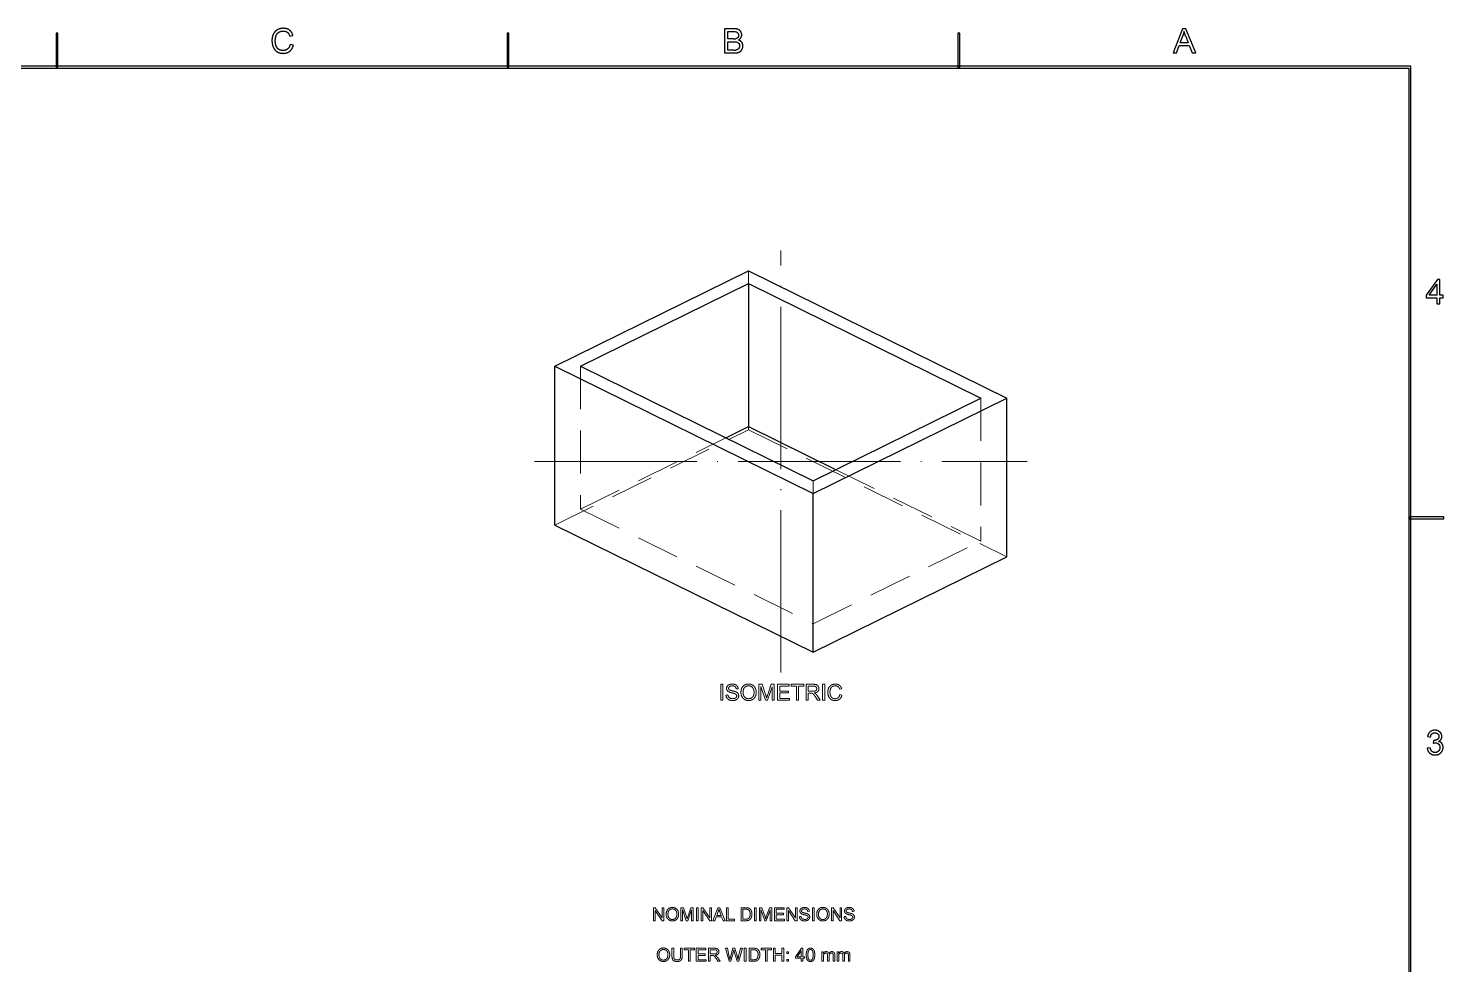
# Model space of a CAD drawing. Header units: millimetres. Extents: x -205 to 205, y -139 to 139.
# Drawn here: x -4.2 to 205, y 0.6 to 139.1 of the extents above; entities that cross this region are included whole.
import ezdxf

# ---------------------------------------------------------------- set-up
doc = ezdxf.new("R2010")
doc.units = ezdxf.units.MM
doc.linetypes.add('ACAD_ISO04W100', pattern=[30, 24, -3, 0, -3])
doc.linetypes.add('HIDDEN', pattern=[9.525, 6.35, -3.175])
for name, color, linetype, lineweight in [('center', 7, 'ACAD_ISO04W100', 13), ('dimensions', 7, 'Continuous', 18), ('hidden', 7, 'HIDDEN', 18), ('visible', 7, 'Continuous', 30)]:
    doc.layers.add(name, color=color, linetype=linetype, lineweight=lineweight)

msp = doc.modelspace()

# ---------------------------------------------------------------- linework, layer by layer
at = {"layer": 'center'}
for p, q in [((107, 43.8), (107, 106.2)), ((70.59, 75), (143.41, 75))]:
    msp.add_line(p, q, dxfattribs=at)
at = {"layer": 'dimensions'}
for p, q in [((98.14, 42.07), (98.14, 39.71)), ((98.45, 42.07), (98.14, 42.07)), ((98.45, 39.71), (98.45, 42.07)), ((103.76, 42.07), (103.76, 39.71)), ((104.23, 42.07), (103.76, 42.07)), ((104.79, 40.4), (104.23, 42.07)), ((105.6, 42.07), (105.03, 40.43)), ((106.02, 42.07), (105.6, 42.07)), ((106.02, 39.71), (106.02, 42.07)), ((106.53, 42.07), (106.53, 39.71)), ((108.24, 42.07), (106.53, 42.07)), ((108.24, 41.79), (108.24, 42.07)), ((108.55, 42.07), (108.55, 41.79)), ((110.42, 42.07), (108.55, 42.07)), ((110.42, 41.79), (110.42, 42.07)), ((110.74, 42.07), (110.74, 39.71)), ((111.79, 42.07), (110.74, 42.07)), ((113.17, 42.07), (113.17, 39.71)), ((113.49, 42.07), (113.17, 42.07)), ((113.49, 39.71), (113.49, 42.07)), ((99.19, 40.49), (98.9, 40.47)), ((100.41, 41.38), (100.71, 41.41)), ((104.06, 41.72), (104.75, 39.71)), ((104.06, 39.71), (104.06, 41.72)), ((105.03, 39.71), (105.72, 41.69)), ((105.72, 41.69), (105.72, 39.71)), ((106.84, 41.79), (108.24, 41.79)), ((106.84, 41.07), (106.84, 41.79)), ((108.15, 41.07), (106.84, 41.07)), ((106.84, 40.79), (108.15, 40.79)), ((106.84, 39.99), (106.84, 40.79)), ((108.29, 39.99), (106.84, 39.99)), ((108.15, 40.79), (108.15, 41.07)), ((108.29, 39.71), (108.29, 39.99)), ((108.55, 41.79), (109.32, 41.79)), ((109.32, 41.79), (109.32, 39.71)), ((109.64, 41.79), (110.42, 41.79)), ((109.64, 39.71), (109.64, 41.79)), ((111.06, 41.03), (111.06, 41.81)), ((111.06, 41.81), (111.8, 41.81)), ((111.73, 41.03), (111.06, 41.03)), ((111.06, 40.76), (111.42, 40.76)), ((111.06, 39.71), (111.06, 40.76)), ((112.12, 40.2), (112.43, 39.71)), ((112.82, 39.71), (112.41, 40.35)), ((115.69, 41.35), (116, 41.42)), ((116.04, 40.46), (115.72, 40.54)), ((98.14, 39.71), (98.45, 39.71)), ((103.76, 39.71), (104.06, 39.71)), ((104.75, 39.71), (105.03, 39.71)), ((105.72, 39.71), (106.02, 39.71)), ((106.53, 39.71), (108.29, 39.71)), ((109.32, 39.71), (109.64, 39.71)), ((110.74, 39.71), (111.06, 39.71)), ((112.43, 39.71), (112.82, 39.71)), ((113.17, 39.71), (113.49, 39.71)), ((88.18, 9.04), (88.18, 7.11)), ((88.44, 9.04), (88.18, 9.04)), ((88.42, 8.63), (89.44, 7.11)), ((88.42, 7.11), (88.42, 8.63)), ((89.46, 7.52), (88.44, 9.04)), ((89.46, 9.04), (89.46, 7.52)), ((89.7, 9.04), (89.46, 9.04)), ((89.7, 7.11), (89.7, 9.04)), ((92.22, 9.04), (92.22, 7.11)), ((92.61, 9.04), (92.22, 9.04)), ((92.47, 8.75), (93.03, 7.11)), ((92.47, 7.11), (92.47, 8.75)), ((93.07, 7.67), (92.61, 9.04)), ((93.72, 9.04), (93.26, 7.7)), ((93.26, 7.11), (93.82, 8.73)), ((94.07, 9.04), (93.72, 9.04)), ((93.82, 8.73), (93.82, 7.11)), ((94.07, 7.11), (94.07, 9.04)), ((94.52, 9.04), (94.52, 7.11)), ((94.78, 9.04), (94.52, 9.04)), ((94.78, 7.11), (94.78, 9.04)), ((95.23, 9.04), (95.23, 7.11)), ((95.49, 9.04), (95.23, 9.04)), ((95.47, 8.63), (96.49, 7.11)), ((95.47, 7.11), (95.47, 8.63)), ((96.51, 7.52), (95.49, 9.04)), ((96.51, 9.04), (96.51, 7.52)), ((96.75, 9.04), (96.51, 9.04)), ((96.75, 7.11), (96.75, 9.04)), ((97.71, 9.04), (96.97, 7.11)), ((97.53, 7.9), (97.74, 8.47)), ((97.99, 9.04), (97.71, 9.04)), ((97.98, 8.44), (98.18, 7.9)), ((98.78, 7.11), (97.99, 9.04)), ((98.97, 9.04), (98.97, 7.11)), ((99.23, 9.04), (98.97, 9.04)), ((99.23, 7.34), (99.23, 9.04)), ((101.13, 9.04), (101.13, 7.11)), ((101.8, 9.04), (101.13, 9.04)), ((101.39, 7.34), (101.39, 8.81)), ((101.39, 8.81), (101.8, 8.81)), ((103.13, 9.04), (103.13, 7.11)), ((103.38, 9.04), (103.13, 9.04)), ((103.38, 7.11), (103.38, 9.04)), ((103.83, 9.04), (103.83, 7.11)), ((104.21, 9.04), (103.83, 9.04)), ((104.07, 8.75), (104.63, 7.11)), ((104.07, 7.11), (104.07, 8.75)), ((104.67, 7.67), (104.21, 9.04)), ((105.33, 9.04), (104.86, 7.7)), ((104.86, 7.11), (105.42, 8.73)), ((105.67, 9.04), (105.33, 9.04)), ((105.42, 8.73), (105.42, 7.11)), ((105.67, 7.11), (105.67, 9.04)), ((106.09, 9.04), (106.09, 7.11)), ((107.49, 9.04), (106.09, 9.04)), ((106.34, 8.81), (107.49, 8.81)), ((106.34, 8.22), (106.34, 8.81)), ((107.49, 8.81), (107.49, 9.04)), ((107.88, 9.04), (107.88, 7.11)), ((108.14, 9.04), (107.88, 9.04)), ((108.13, 8.63), (109.14, 7.11)), ((108.13, 7.11), (108.13, 8.63)), ((109.16, 7.52), (108.14, 9.04)), ((109.16, 9.04), (109.16, 7.52)), ((109.4, 9.04), (109.16, 9.04)), ((109.4, 7.11), (109.4, 9.04)), ((110.98, 8.48), (111.23, 8.5)), ((111.68, 9.04), (111.68, 7.11)), ((111.93, 9.04), (111.68, 9.04)), ((111.93, 7.11), (111.93, 9.04)), ((114.48, 9.04), (114.48, 7.11)), ((114.74, 9.04), (114.48, 9.04)), ((114.73, 8.63), (115.74, 7.11)), ((114.73, 7.11), (114.73, 8.63)), ((115.76, 7.52), (114.74, 9.04)), ((115.76, 9.04), (115.76, 7.52)), ((116, 9.04), (115.76, 9.04)), ((116, 7.11), (116, 9.04)), ((117.58, 8.48), (117.83, 8.5)), ((88.18, 7.11), (88.42, 7.11)), ((89.44, 7.11), (89.7, 7.11)), ((92.22, 7.11), (92.47, 7.11)), ((93.03, 7.11), (93.26, 7.11)), ((93.82, 7.11), (94.07, 7.11)), ((94.52, 7.11), (94.78, 7.11)), ((95.23, 7.11), (95.47, 7.11)), ((96.49, 7.11), (96.75, 7.11)), ((96.97, 7.11), (97.24, 7.11)), ((97.24, 7.11), (97.45, 7.69)), ((97.45, 7.69), (98.26, 7.69)), ((98.18, 7.9), (97.53, 7.9)), ((98.26, 7.69), (98.49, 7.11)), ((98.49, 7.11), (98.78, 7.11)), ((98.97, 7.11), (100.18, 7.11)), ((100.18, 7.34), (99.23, 7.34)), ((100.18, 7.11), (100.18, 7.34)), ((101.13, 7.11), (101.83, 7.11)), ((101.8, 7.34), (101.39, 7.34)), ((103.13, 7.11), (103.38, 7.11)), ((103.83, 7.11), (104.07, 7.11)), ((104.63, 7.11), (104.86, 7.11)), ((105.42, 7.11), (105.67, 7.11)), ((106.09, 7.11), (107.53, 7.11)), ((107.41, 8.22), (106.34, 8.22)), ((106.34, 7.99), (107.41, 7.99)), ((106.34, 7.34), (106.34, 7.99)), ((107.53, 7.34), (106.34, 7.34)), ((107.41, 7.99), (107.41, 8.22)), ((107.53, 7.11), (107.53, 7.34)), ((107.88, 7.11), (108.13, 7.11)), ((109.14, 7.11), (109.4, 7.11)), ((109.99, 7.75), (109.75, 7.73)), ((111.68, 7.11), (111.93, 7.11)), ((114.48, 7.11), (114.73, 7.11)), ((115.74, 7.11), (116, 7.11)), ((116.59, 7.75), (116.35, 7.73)), ((90.91, 3.04), (90.91, 1.92)), ((91.17, 3.04), (90.91, 3.04)), ((91.17, 1.93), (91.17, 3.04)), ((92.18, 3.04), (92.18, 1.93)), ((92.43, 3.04), (92.18, 3.04)), ((92.43, 1.92), (92.43, 3.04)), ((92.71, 3.04), (92.71, 2.81)), ((94.25, 3.04), (92.71, 3.04)), ((92.71, 2.81), (93.35, 2.81)), ((93.35, 2.81), (93.35, 1.11)), ((93.61, 2.81), (94.25, 2.81)), ((93.61, 1.11), (93.61, 2.81)), ((94.25, 2.81), (94.25, 3.04)), ((94.51, 3.04), (94.51, 1.11)), ((95.91, 3.04), (94.51, 3.04)), ((94.77, 2.81), (95.91, 2.81)), ((94.77, 2.22), (94.77, 2.81)), ((95.84, 2.22), (94.77, 2.22)), ((95.84, 1.99), (95.84, 2.22)), ((95.91, 2.81), (95.91, 3.04)), ((96.31, 3.04), (96.31, 1.11)), ((97.17, 3.04), (96.31, 3.04)), ((96.57, 2.19), (96.57, 2.83)), ((96.57, 2.83), (97.18, 2.83)), ((97.12, 2.19), (96.57, 2.19)), ((98.83, 3.04), (99.35, 1.11)), ((99.1, 3.04), (98.83, 3.04)), ((99.39, 1.77), (99.1, 3.04)), ((99.93, 3.04), (99.56, 1.74)), ((99.61, 1.11), (100.02, 2.58)), ((100.23, 3.04), (99.93, 3.04)), ((100.13, 2.58), (100.54, 1.11)), ((100.51, 2.06), (100.23, 3.04)), ((101.06, 3.04), (100.76, 1.8)), ((100.79, 1.11), (101.32, 3.04)), ((101.32, 3.04), (101.06, 3.04)), ((101.6, 3.04), (101.6, 1.11)), ((101.86, 3.04), (101.6, 3.04)), ((101.86, 1.11), (101.86, 3.04)), ((102.31, 3.04), (102.31, 1.11)), ((102.97, 3.04), (102.31, 3.04)), ((102.56, 1.34), (102.56, 2.81)), ((102.56, 2.81), (102.97, 2.81)), ((104.11, 3.04), (104.11, 2.81)), ((105.64, 3.04), (104.11, 3.04)), ((104.11, 2.81), (104.75, 2.81)), ((104.75, 2.81), (104.75, 1.11)), ((105, 2.81), (105.64, 2.81)), ((105, 1.11), (105, 2.81)), ((105.64, 2.81), (105.64, 3.04)), ((105.91, 3.04), (105.91, 1.11)), ((106.17, 3.04), (105.91, 3.04)), ((106.17, 2.25), (106.17, 3.04)), ((107.17, 2.25), (106.17, 2.25)), ((107.17, 3.04), (107.17, 2.25)), ((107.43, 3.04), (107.17, 3.04)), ((107.43, 1.11), (107.43, 3.04)), ((107.89, 2.51), (107.89, 2.24)), ((108.16, 2.51), (107.89, 2.51)), ((107.89, 2.24), (108.16, 2.24)), ((108.16, 2.24), (108.16, 2.51)), ((110.06, 3.04), (109.18, 1.79)), ((109.42, 1.79), (110.02, 2.66)), ((110.02, 2.66), (110.02, 1.79)), ((110.26, 3.04), (110.06, 3.04)), ((110.26, 1.79), (110.26, 3.04)), ((113.08, 2.51), (113.08, 1.11)), ((113.29, 2.51), (113.08, 2.51)), ((113.29, 2.31), (113.29, 2.51)), ((115.33, 2.51), (115.33, 1.11)), ((115.54, 2.51), (115.33, 2.51)), ((115.54, 2.31), (115.54, 2.51)), ((93.35, 1.11), (93.61, 1.11)), ((94.51, 1.11), (95.96, 1.11)), ((94.77, 1.99), (95.84, 1.99)), ((94.77, 1.34), (94.77, 1.99)), ((95.96, 1.34), (94.77, 1.34)), ((95.96, 1.11), (95.96, 1.34)), ((96.31, 1.11), (96.57, 1.11)), ((96.57, 1.97), (96.87, 1.97)), ((96.57, 1.11), (96.57, 1.97)), ((97.44, 1.51), (97.69, 1.11)), ((98.02, 1.11), (97.68, 1.63)), ((97.69, 1.11), (98.02, 1.11)), ((99.35, 1.11), (99.61, 1.11)), ((100.54, 1.11), (100.79, 1.11)), ((101.6, 1.11), (101.86, 1.11)), ((102.31, 1.11), (103, 1.11)), ((102.98, 1.34), (102.56, 1.34)), ((104.75, 1.11), (105, 1.11)), ((105.91, 1.11), (106.17, 1.11)), ((106.17, 2.02), (107.17, 2.02)), ((106.17, 1.11), (106.17, 2.02)), ((107.17, 2.02), (107.17, 1.11)), ((107.17, 1.11), (107.43, 1.11)), ((107.89, 1.38), (107.89, 1.11)), ((108.16, 1.38), (107.89, 1.38)), ((107.89, 1.11), (108.16, 1.11)), ((108.16, 1.11), (108.16, 1.38)), ((109.18, 1.79), (109.18, 1.57)), ((109.18, 1.57), (110.02, 1.57)), ((110.02, 1.79), (109.42, 1.79)), ((110.02, 1.57), (110.02, 1.11)), ((110.02, 1.11), (110.26, 1.11)), ((110.52, 1.79), (110.26, 1.79)), ((110.26, 1.57), (110.52, 1.57)), ((110.26, 1.11), (110.26, 1.57)), ((110.52, 1.57), (110.52, 1.79)), ((113.08, 1.11), (113.32, 1.11)), ((113.32, 1.11), (113.32, 1.83)), ((113.91, 2.02), (113.91, 1.11)), ((113.91, 1.11), (114.15, 1.11)), ((114.15, 1.11), (114.15, 1.92)), ((114.74, 1.99), (114.74, 1.11)), ((114.74, 1.11), (114.98, 1.11)), ((114.98, 1.11), (114.98, 2.07)), ((115.33, 1.11), (115.57, 1.11)), ((115.57, 1.11), (115.57, 1.83)), ((116.16, 2.02), (116.16, 1.11)), ((116.16, 1.11), (116.4, 1.11)), ((116.4, 1.11), (116.4, 1.92)), ((116.99, 1.99), (116.99, 1.11)), ((116.99, 1.11), (117.23, 1.11)), ((117.23, 1.11), (117.23, 2.07))]:
    msp.add_line(p, q, dxfattribs=at)
for points in [[(99.09, 41.8), (99.19, 41.95), (99.39, 42.03)], [(99.39, 42.03), (99.58, 42.11), (99.82, 42.11)], [(99.82, 42.11), (100.08, 42.11), (100.28, 42.03)], [(100.28, 42.03), (100.48, 41.94), (100.59, 41.78)], [(101.43, 41.78), (101.74, 42.11), (102.24, 42.11)], [(102.24, 42.11), (102.57, 42.11), (102.83, 41.96)], [(102.83, 41.96), (103.09, 41.8), (103.23, 41.52)], [(111.79, 42.07), (112.11, 42.07), (112.27, 42.01)], [(112.27, 42.01), (112.44, 41.94), (112.53, 41.78)], [(114.09, 41.55), (114.23, 41.83), (114.49, 41.97)], [(114.49, 41.97), (114.75, 42.11), (115.06, 42.11)], [(115.06, 42.11), (115.42, 42.11), (115.66, 41.93)], [(115.66, 41.93), (115.9, 41.75), (116, 41.42)], [(99.03, 40.04), (98.9, 40.23), (98.9, 40.47)], [(98.99, 41.46), (98.99, 41.64), (99.09, 41.8)], [(99.07, 41.17), (98.99, 41.3), (98.99, 41.46)], [(99.37, 39.76), (99.15, 39.86), (99.03, 40.04)], [(99.32, 40.95), (99.15, 41.04), (99.07, 41.17)], [(99.19, 40.49), (99.21, 40.32), (99.29, 40.2)], [(99.42, 41.73), (99.29, 41.63), (99.29, 41.48)], [(99.29, 41.48), (99.29, 41.35), (99.38, 41.27)], [(99.29, 40.2), (99.37, 40.09), (99.53, 40.02)], [(99.78, 40.8), (99.45, 40.88), (99.32, 40.95)], [(99.91, 39.67), (99.58, 39.67), (99.37, 39.76)], [(99.38, 41.27), (99.47, 41.19), (99.85, 41.1)], [(99.83, 41.84), (99.55, 41.84), (99.42, 41.73)], [(99.53, 40.02), (99.69, 39.95), (99.89, 39.95)], [(100.2, 40.68), (100.11, 40.72), (99.78, 40.8)], [(100.24, 41.72), (100.11, 41.84), (99.83, 41.84)], [(99.85, 41.1), (100.23, 41.02), (100.38, 40.95)], [(99.89, 39.95), (100.07, 39.95), (100.21, 40)], [(100.36, 39.76), (100.16, 39.67), (99.91, 39.67)], [(100.41, 40.54), (100.35, 40.63), (100.2, 40.68)], [(100.21, 40), (100.34, 40.06), (100.41, 40.15)], [(100.41, 41.38), (100.38, 41.61), (100.24, 41.72)], [(100.67, 40.02), (100.56, 39.85), (100.36, 39.76)], [(100.38, 40.95), (100.58, 40.86), (100.68, 40.71)], [(100.48, 40.35), (100.48, 40.46), (100.41, 40.54)], [(100.41, 40.15), (100.48, 40.24), (100.48, 40.35)], [(100.59, 41.78), (100.7, 41.61), (100.71, 41.41)], [(100.78, 40.38), (100.78, 40.19), (100.67, 40.02)], [(100.68, 40.71), (100.78, 40.57), (100.78, 40.38)], [(101.11, 40.86), (101.11, 41.45), (101.43, 41.78)], [(101.25, 40.27), (101.11, 40.55), (101.11, 40.86)], [(101.64, 39.83), (101.38, 39.99), (101.25, 40.27)], [(101.67, 41.62), (101.43, 41.39), (101.43, 40.86)], [(101.43, 40.86), (101.43, 40.43), (101.66, 40.18)], [(102.24, 39.67), (101.91, 39.67), (101.64, 39.83)], [(101.66, 40.18), (101.89, 39.94), (102.24, 39.94)], [(102.24, 41.84), (101.91, 41.84), (101.67, 41.62)], [(102.66, 41.73), (102.48, 41.84), (102.24, 41.84)], [(102.24, 39.94), (102.59, 39.94), (102.82, 40.18)], [(102.81, 39.81), (102.55, 39.67), (102.24, 39.67)], [(102.95, 41.39), (102.85, 41.61), (102.66, 41.73)], [(103.22, 40.24), (103.08, 39.96), (102.81, 39.81)], [(102.82, 40.18), (103.05, 40.43), (103.05, 40.89)], [(103.05, 40.89), (103.05, 41.18), (102.95, 41.39)], [(103.37, 40.89), (103.37, 40.53), (103.22, 40.24)], [(103.23, 41.52), (103.37, 41.24), (103.37, 40.89)], [(104.79, 40.4), (104.87, 40.17), (104.91, 40.05)], [(104.91, 40.05), (104.95, 40.18), (105.03, 40.43)], [(111.59, 40.75), (111.54, 40.76), (111.42, 40.76)], [(111.73, 40.68), (111.66, 40.73), (111.59, 40.75)], [(111.73, 41.03), (111.94, 41.03), (112.06, 41.07)], [(111.89, 40.53), (111.8, 40.64), (111.73, 40.68)], [(112.19, 41.7), (112.07, 41.81), (111.8, 41.81)], [(112.12, 40.2), (111.98, 40.41), (111.89, 40.53)], [(112.47, 41), (112.31, 40.83), (111.97, 40.78)], [(111.97, 40.78), (112.09, 40.72), (112.15, 40.67)], [(112.06, 41.07), (112.18, 41.12), (112.25, 41.22)], [(112.15, 40.67), (112.29, 40.54), (112.41, 40.35)], [(112.31, 41.43), (112.31, 41.59), (112.19, 41.7)], [(112.25, 41.22), (112.31, 41.31), (112.31, 41.43)], [(112.63, 41.43), (112.63, 41.18), (112.47, 41)], [(112.53, 41.78), (112.63, 41.62), (112.63, 41.43)], [(113.95, 40.91), (113.95, 41.28), (114.09, 41.55)], [(114.07, 40.27), (113.95, 40.57), (113.95, 40.91)], [(114.44, 39.82), (114.2, 39.98), (114.07, 40.27)], [(114.34, 41.36), (114.27, 41.14), (114.27, 40.91)], [(114.27, 40.91), (114.27, 40.61), (114.36, 40.38)], [(114.6, 41.71), (114.42, 41.58), (114.34, 41.36)], [(114.36, 40.38), (114.45, 40.16), (114.63, 40.05)], [(115.06, 39.67), (114.68, 39.67), (114.44, 39.82)], [(115.06, 41.84), (114.78, 41.84), (114.6, 41.71)], [(114.63, 40.05), (114.82, 39.94), (115.03, 39.94)], [(115.03, 39.94), (115.3, 39.94), (115.48, 40.09)], [(115.45, 41.73), (115.29, 41.84), (115.06, 41.84)], [(115.68, 39.87), (115.43, 39.67), (115.06, 39.67)], [(115.69, 41.35), (115.61, 41.61), (115.45, 41.73)], [(115.48, 40.09), (115.66, 40.24), (115.72, 40.54)], [(116.04, 40.46), (115.94, 40.07), (115.68, 39.87)], [(90.05, 8.05), (90.05, 8.53), (90.31, 8.8)], [(90.31, 8.8), (90.57, 9.08), (90.98, 9.08)], [(90.51, 8.67), (90.32, 8.48), (90.32, 8.05)], [(90.98, 8.85), (90.71, 8.85), (90.51, 8.67)], [(90.98, 9.08), (91.25, 9.08), (91.46, 8.95)], [(91.33, 8.76), (91.17, 8.85), (90.98, 8.85)], [(91.56, 8.49), (91.48, 8.66), (91.33, 8.76)], [(91.46, 8.95), (91.68, 8.82), (91.79, 8.59)], [(91.64, 8.07), (91.64, 8.31), (91.56, 8.49)], [(91.79, 8.59), (91.9, 8.36), (91.9, 8.07)], [(97.84, 8.84), (97.81, 8.65), (97.74, 8.47)], [(97.98, 8.44), (97.89, 8.68), (97.84, 8.84)], [(101.8, 9.04), (102.02, 9.04), (102.14, 9.01)], [(102.13, 8.77), (102.02, 8.81), (101.8, 8.81)], [(102.37, 8.56), (102.27, 8.72), (102.13, 8.77)], [(102.14, 9.01), (102.31, 8.97), (102.43, 8.87)], [(102.47, 8.09), (102.47, 8.39), (102.37, 8.56)], [(102.43, 8.87), (102.58, 8.75), (102.66, 8.54)], [(102.66, 8.54), (102.73, 8.34), (102.73, 8.09)], [(109.82, 8.54), (109.82, 8.69), (109.9, 8.81)], [(109.89, 8.3), (109.82, 8.41), (109.82, 8.54)], [(109.9, 8.81), (109.99, 8.94), (110.15, 9.01)], [(110.17, 8.76), (110.07, 8.68), (110.07, 8.56)], [(110.07, 8.56), (110.07, 8.45), (110.14, 8.39)], [(110.14, 8.39), (110.22, 8.32), (110.53, 8.25)], [(110.15, 9.01), (110.31, 9.07), (110.5, 9.07)], [(110.51, 8.85), (110.28, 8.85), (110.17, 8.76)], [(110.5, 9.07), (110.72, 9.07), (110.88, 9)], [(110.85, 8.75), (110.73, 8.85), (110.51, 8.85)], [(110.98, 8.48), (110.96, 8.66), (110.85, 8.75)], [(110.88, 9), (111.04, 8.94), (111.13, 8.8)], [(111.13, 8.8), (111.22, 8.67), (111.23, 8.5)], [(112.31, 8.05), (112.31, 8.53), (112.56, 8.8)], [(112.56, 8.8), (112.82, 9.08), (113.23, 9.08)], [(112.77, 8.67), (112.57, 8.48), (112.57, 8.05)], [(113.23, 8.85), (112.96, 8.85), (112.77, 8.67)], [(113.23, 9.08), (113.5, 9.08), (113.71, 8.95)], [(113.58, 8.76), (113.42, 8.85), (113.23, 8.85)], [(113.81, 8.49), (113.73, 8.66), (113.58, 8.76)], [(113.71, 8.95), (113.93, 8.82), (114.04, 8.59)], [(113.89, 8.07), (113.89, 8.31), (113.81, 8.49)], [(114.04, 8.59), (114.15, 8.36), (114.15, 8.07)], [(116.42, 8.54), (116.42, 8.69), (116.5, 8.81)], [(116.49, 8.3), (116.42, 8.41), (116.42, 8.54)], [(116.5, 8.81), (116.59, 8.94), (116.75, 9.01)], [(116.77, 8.76), (116.67, 8.68), (116.67, 8.56)], [(116.67, 8.56), (116.67, 8.45), (116.74, 8.39)], [(116.74, 8.39), (116.82, 8.32), (117.13, 8.25)], [(116.75, 9.01), (116.91, 9.07), (117.1, 9.07)], [(117.11, 8.85), (116.88, 8.85), (116.77, 8.76)], [(117.1, 9.07), (117.32, 9.07), (117.48, 9)], [(117.45, 8.75), (117.33, 8.85), (117.11, 8.85)], [(117.58, 8.48), (117.56, 8.66), (117.45, 8.75)], [(117.48, 9), (117.64, 8.94), (117.73, 8.8)], [(117.73, 8.8), (117.82, 8.67), (117.83, 8.5)], [(90.16, 7.57), (90.05, 7.79), (90.05, 8.05)], [(90.49, 7.21), (90.28, 7.34), (90.16, 7.57)], [(90.32, 8.05), (90.32, 7.7), (90.51, 7.5)], [(90.98, 7.08), (90.7, 7.08), (90.49, 7.21)], [(90.51, 7.5), (90.69, 7.29), (90.98, 7.29)], [(90.98, 7.29), (91.27, 7.29), (91.45, 7.5)], [(91.45, 7.19), (91.23, 7.08), (90.98, 7.08)], [(91.45, 7.5), (91.64, 7.7), (91.64, 8.07)], [(91.78, 7.55), (91.66, 7.31), (91.45, 7.19)], [(91.9, 8.07), (91.9, 7.78), (91.78, 7.55)], [(93.07, 7.67), (93.13, 7.48), (93.16, 7.39)], [(93.16, 7.39), (93.19, 7.49), (93.26, 7.7)], [(101.8, 7.34), (101.99, 7.34), (102.1, 7.37)], [(102.14, 7.14), (102.01, 7.11), (101.83, 7.11)], [(102.1, 7.37), (102.21, 7.41), (102.27, 7.47)], [(102.37, 7.24), (102.28, 7.17), (102.14, 7.14)], [(102.27, 7.47), (102.37, 7.56), (102.42, 7.72)], [(102.55, 7.41), (102.47, 7.3), (102.37, 7.24)], [(102.42, 7.72), (102.47, 7.87), (102.47, 8.09)], [(102.68, 7.69), (102.63, 7.52), (102.55, 7.41)], [(102.73, 8.09), (102.73, 7.86), (102.68, 7.69)], [(104.67, 7.67), (104.73, 7.48), (104.76, 7.39)], [(104.76, 7.39), (104.79, 7.49), (104.86, 7.7)], [(109.85, 7.38), (109.75, 7.54), (109.75, 7.73)], [(110.13, 7.15), (109.95, 7.23), (109.85, 7.38)], [(110.09, 8.12), (109.96, 8.19), (109.89, 8.3)], [(109.99, 7.75), (110, 7.61), (110.07, 7.51)], [(110.07, 7.51), (110.13, 7.42), (110.26, 7.36)], [(110.47, 8), (110.2, 8.06), (110.09, 8.12)], [(110.57, 7.08), (110.31, 7.08), (110.13, 7.15)], [(110.26, 7.36), (110.39, 7.3), (110.56, 7.3)], [(110.81, 7.91), (110.73, 7.94), (110.47, 8)], [(110.53, 8.25), (110.84, 8.18), (110.95, 8.13)], [(110.56, 7.3), (110.7, 7.3), (110.82, 7.35)], [(110.94, 7.15), (110.78, 7.08), (110.57, 7.08)], [(110.99, 7.79), (110.93, 7.86), (110.81, 7.91)], [(110.82, 7.35), (110.93, 7.39), (110.98, 7.47)], [(111.2, 7.36), (111.11, 7.23), (110.94, 7.15)], [(110.95, 8.13), (111.12, 8.05), (111.2, 7.93)], [(110.98, 7.47), (111.04, 7.54), (111.04, 7.63)], [(111.04, 7.63), (111.04, 7.72), (110.99, 7.79)], [(111.2, 7.93), (111.28, 7.81), (111.28, 7.65)], [(111.28, 7.65), (111.28, 7.5), (111.2, 7.36)], [(112.42, 7.57), (112.31, 7.79), (112.31, 8.05)], [(112.74, 7.21), (112.53, 7.34), (112.42, 7.57)], [(112.57, 8.05), (112.57, 7.7), (112.76, 7.5)], [(113.23, 7.08), (112.96, 7.08), (112.74, 7.21)], [(112.76, 7.5), (112.95, 7.29), (113.23, 7.29)], [(113.23, 7.29), (113.52, 7.29), (113.7, 7.5)], [(113.7, 7.19), (113.48, 7.08), (113.23, 7.08)], [(113.7, 7.5), (113.89, 7.7), (113.89, 8.07)], [(114.04, 7.55), (113.92, 7.31), (113.7, 7.19)], [(114.15, 8.07), (114.15, 7.78), (114.04, 7.55)], [(116.45, 7.38), (116.35, 7.54), (116.35, 7.73)], [(116.73, 7.15), (116.55, 7.23), (116.45, 7.38)], [(116.7, 8.12), (116.56, 8.19), (116.49, 8.3)], [(116.59, 7.75), (116.61, 7.61), (116.67, 7.51)], [(116.67, 7.51), (116.73, 7.42), (116.86, 7.36)], [(117.07, 8), (116.8, 8.06), (116.7, 8.12)], [(117.17, 7.08), (116.91, 7.08), (116.73, 7.15)], [(116.86, 7.36), (116.99, 7.3), (117.16, 7.3)], [(117.41, 7.91), (117.33, 7.94), (117.07, 8)], [(117.13, 8.25), (117.44, 8.18), (117.56, 8.13)], [(117.16, 7.3), (117.31, 7.3), (117.42, 7.35)], [(117.54, 7.15), (117.38, 7.08), (117.17, 7.08)], [(117.59, 7.79), (117.53, 7.86), (117.41, 7.91)], [(117.42, 7.35), (117.53, 7.39), (117.58, 7.47)], [(117.8, 7.36), (117.71, 7.23), (117.54, 7.15)], [(117.56, 8.13), (117.72, 8.05), (117.81, 7.93)], [(117.58, 7.47), (117.64, 7.54), (117.64, 7.63)], [(117.64, 7.63), (117.64, 7.72), (117.59, 7.79)], [(117.89, 7.65), (117.89, 7.5), (117.8, 7.36)], [(117.81, 7.93), (117.89, 7.81), (117.89, 7.65)], [(88.73, 2.05), (88.73, 2.53), (88.99, 2.8)], [(88.99, 2.8), (89.25, 3.08), (89.66, 3.08)], [(89.19, 2.67), (88.99, 2.48), (88.99, 2.05)], [(89.66, 2.85), (89.39, 2.85), (89.19, 2.67)], [(89.66, 3.08), (89.92, 3.08), (90.14, 2.95)], [(90, 2.76), (89.85, 2.85), (89.66, 2.85)], [(90.24, 2.49), (90.16, 2.66), (90, 2.76)], [(90.14, 2.95), (90.35, 2.82), (90.47, 2.59)], [(90.32, 2.07), (90.32, 2.31), (90.24, 2.49)], [(90.47, 2.59), (90.58, 2.36), (90.58, 2.07)], [(97.12, 2.19), (97.29, 2.19), (97.39, 2.22)], [(97.17, 3.04), (97.43, 3.04), (97.56, 2.99)], [(97.49, 2.74), (97.39, 2.83), (97.18, 2.83)], [(97.72, 2.17), (97.59, 2.03), (97.31, 1.99)], [(97.39, 2.22), (97.49, 2.26), (97.54, 2.34)], [(97.59, 2.51), (97.59, 2.65), (97.49, 2.74)], [(97.54, 2.34), (97.59, 2.42), (97.59, 2.51)], [(97.56, 2.99), (97.7, 2.94), (97.78, 2.8)], [(97.86, 2.51), (97.86, 2.31), (97.72, 2.17)], [(97.78, 2.8), (97.86, 2.67), (97.86, 2.51)], [(100.07, 2.81), (100.04, 2.67), (100.02, 2.58)], [(100.13, 2.58), (100.08, 2.77), (100.07, 2.81)], [(102.97, 3.04), (103.2, 3.04), (103.32, 3.01)], [(103.3, 2.77), (103.2, 2.81), (102.97, 2.81)], [(103.54, 2.56), (103.44, 2.72), (103.3, 2.77)], [(103.32, 3.01), (103.48, 2.97), (103.6, 2.87)], [(103.64, 2.09), (103.64, 2.39), (103.54, 2.56)], [(103.6, 2.87), (103.75, 2.75), (103.83, 2.54)], [(103.83, 2.54), (103.91, 2.34), (103.91, 2.09)], [(110.76, 2.06), (110.76, 2.4), (110.83, 2.61)], [(110.83, 2.61), (110.9, 2.82), (111.04, 2.94)], [(111.13, 2.71), (111.01, 2.54), (111.01, 2.06)], [(111.04, 2.94), (111.18, 3.05), (111.39, 3.05)], [(111.39, 2.85), (111.23, 2.85), (111.13, 2.71)], [(111.39, 3.05), (111.55, 3.05), (111.66, 2.99)], [(111.67, 2.7), (111.56, 2.85), (111.39, 2.85)], [(111.66, 2.99), (111.78, 2.92), (111.86, 2.81)], [(111.78, 2.06), (111.78, 2.54), (111.67, 2.7)], [(111.86, 2.81), (111.94, 2.69), (111.98, 2.52)], [(111.98, 2.52), (112.02, 2.35), (112.02, 2.06)], [(113.29, 2.31), (113.36, 2.41), (113.47, 2.48)], [(113.36, 2.13), (113.32, 2.03), (113.32, 1.83)], [(113.48, 2.28), (113.39, 2.23), (113.36, 2.13)], [(113.47, 2.48), (113.58, 2.54), (113.72, 2.54)], [(113.66, 2.33), (113.56, 2.33), (113.48, 2.28)], [(113.85, 2.26), (113.8, 2.33), (113.66, 2.33)], [(113.72, 2.54), (113.87, 2.54), (113.97, 2.48)], [(113.91, 2.02), (113.91, 2.18), (113.85, 2.26)], [(113.97, 2.48), (114.07, 2.41), (114.11, 2.29)], [(114.11, 2.29), (114.28, 2.54), (114.54, 2.54)], [(114.25, 2.24), (114.15, 2.14), (114.15, 1.92)], [(114.49, 2.33), (114.34, 2.33), (114.25, 2.24)], [(114.63, 2.3), (114.57, 2.33), (114.49, 2.33)], [(114.54, 2.54), (114.75, 2.54), (114.86, 2.42)], [(114.72, 2.2), (114.69, 2.26), (114.63, 2.3)], [(114.74, 1.99), (114.74, 2.13), (114.72, 2.2)], [(114.86, 2.42), (114.98, 2.31), (114.98, 2.07)], [(115.54, 2.31), (115.61, 2.41), (115.72, 2.48)], [(115.6, 2.13), (115.57, 2.03), (115.57, 1.83)], [(115.73, 2.28), (115.64, 2.23), (115.6, 2.13)], [(115.72, 2.48), (115.83, 2.54), (115.97, 2.54)], [(115.91, 2.33), (115.81, 2.33), (115.73, 2.28)], [(116.1, 2.26), (116.04, 2.33), (115.91, 2.33)], [(115.97, 2.54), (116.12, 2.54), (116.22, 2.48)], [(116.16, 2.02), (116.16, 2.18), (116.1, 2.26)], [(116.22, 2.48), (116.32, 2.41), (116.36, 2.29)], [(116.36, 2.29), (116.53, 2.54), (116.79, 2.54)], [(116.5, 2.24), (116.4, 2.14), (116.4, 1.92)], [(116.74, 2.33), (116.59, 2.33), (116.5, 2.24)], [(116.88, 2.3), (116.82, 2.33), (116.74, 2.33)], [(116.79, 2.54), (117, 2.54), (117.11, 2.42)], [(116.97, 2.2), (116.94, 2.26), (116.88, 2.3)], [(116.99, 1.99), (116.99, 2.13), (116.97, 2.2)], [(117.11, 2.42), (117.23, 2.31), (117.23, 2.07)], [(88.84, 1.57), (88.73, 1.79), (88.73, 2.05)], [(89.17, 1.21), (88.95, 1.34), (88.84, 1.57)], [(88.99, 2.05), (88.99, 1.7), (89.18, 1.5)], [(89.65, 1.08), (89.38, 1.08), (89.17, 1.21)], [(89.18, 1.5), (89.37, 1.29), (89.65, 1.29)], [(89.65, 1.29), (89.94, 1.29), (90.13, 1.5)], [(90.12, 1.19), (89.91, 1.08), (89.65, 1.08)], [(90.46, 1.55), (90.34, 1.31), (90.12, 1.19)], [(90.13, 1.5), (90.32, 1.7), (90.32, 2.07)], [(90.58, 2.07), (90.58, 1.78), (90.46, 1.55)], [(90.99, 1.44), (90.91, 1.62), (90.91, 1.92)], [(91.23, 1.17), (91.06, 1.26), (90.99, 1.44)], [(91.17, 1.93), (91.17, 1.67), (91.22, 1.55)], [(91.22, 1.55), (91.26, 1.44), (91.38, 1.37)], [(91.68, 1.08), (91.41, 1.08), (91.23, 1.17)], [(91.38, 1.37), (91.49, 1.31), (91.65, 1.31)], [(91.65, 1.31), (91.94, 1.31), (92.06, 1.43)], [(92.13, 1.18), (91.96, 1.08), (91.68, 1.08)], [(92.06, 1.43), (92.18, 1.56), (92.18, 1.93)], [(92.37, 1.46), (92.3, 1.29), (92.13, 1.18)], [(92.43, 1.92), (92.43, 1.63), (92.37, 1.46)], [(97.01, 1.96), (96.96, 1.97), (96.87, 1.97)], [(97.12, 1.91), (97.07, 1.94), (97.01, 1.96)], [(97.25, 1.78), (97.18, 1.87), (97.12, 1.91)], [(97.44, 1.51), (97.33, 1.68), (97.25, 1.78)], [(97.31, 1.99), (97.41, 1.94), (97.47, 1.89)], [(97.47, 1.89), (97.58, 1.79), (97.68, 1.63)], [(99.39, 1.77), (99.44, 1.57), (99.47, 1.38)], [(99.47, 1.38), (99.55, 1.69), (99.56, 1.74)], [(100.51, 2.06), (100.62, 1.7), (100.66, 1.38)], [(100.66, 1.38), (100.7, 1.56), (100.76, 1.8)], [(102.98, 1.34), (103.17, 1.34), (103.28, 1.37)], [(103.32, 1.14), (103.18, 1.11), (103, 1.11)], [(103.28, 1.37), (103.38, 1.41), (103.45, 1.47)], [(103.55, 1.24), (103.45, 1.17), (103.32, 1.14)], [(103.45, 1.47), (103.54, 1.56), (103.59, 1.72)], [(103.72, 1.41), (103.64, 1.3), (103.55, 1.24)], [(103.59, 1.72), (103.64, 1.87), (103.64, 2.09)], [(103.85, 1.69), (103.8, 1.52), (103.72, 1.41)], [(103.91, 2.09), (103.91, 1.86), (103.85, 1.69)], [(110.95, 1.28), (110.76, 1.52), (110.76, 2.06)], [(111.39, 1.08), (111.11, 1.08), (110.95, 1.28)], [(111.01, 2.06), (111.01, 1.59), (111.12, 1.43)], [(111.12, 1.43), (111.23, 1.27), (111.39, 1.27)], [(111.39, 1.27), (111.56, 1.27), (111.67, 1.43)], [(111.74, 1.19), (111.6, 1.08), (111.39, 1.08)], [(111.67, 1.43), (111.78, 1.59), (111.78, 2.06)], [(111.95, 1.51), (111.88, 1.3), (111.74, 1.19)], [(112.02, 2.06), (112.02, 1.72), (111.95, 1.51)]]:
    msp.add_open_spline(points, degree=2, dxfattribs=at)
at = {"layer": 'hidden'}
for p, q in [((102.23, 79.7), (102.23, 103.2)), ((77.41, 89.1), (77.41, 67.95)), ((136.59, 84.4), (136.59, 63.25)), ((73.59, 65.6), (102.23, 79.7)), ((102.23, 79.7), (140.41, 60.9)), ((77.41, 67.95), (98.89, 78.53)), ((115.11, 73.82), (136.59, 63.25)), ((111.77, 51.03), (111.77, 72.18)), ((77.41, 67.95), (111.77, 51.03)), ((111.77, 51.03), (136.59, 63.25))]:
    msp.add_line(p, q, dxfattribs=at)
at = {"layer": 'visible'}
for p, q in [((-0.14, 138.33), (-0.14, 133.33)), ((0.14, 138.33), (-0.14, 138.33)), ((0.14, 133.33), (0.14, 138.33)), ((66.53, 138.33), (66.53, 133.33)), ((66.81, 138.33), (66.53, 138.33)), ((66.81, 133.33), (66.81, 138.33)), ((98.7, 139.01), (98.7, 135.43)), ((100.04, 139.01), (98.7, 139.01)), ((99.17, 137.51), (99.17, 138.59)), ((99.17, 138.59), (99.89, 138.59)), ((133.19, 138.33), (133.19, 133.33)), ((133.47, 138.33), (133.19, 138.33)), ((133.47, 133.33), (133.47, 138.33)), ((166.37, 139.01), (164.99, 135.43)), ((166.88, 139.01), (166.37, 139.01)), ((168.34, 135.43), (166.88, 139.01)), ((34.41, 137.92), (34.88, 138.03)), ((34.94, 136.57), (34.47, 136.69)), ((99.95, 137.51), (99.17, 137.51)), ((99.17, 135.85), (99.17, 137.08)), ((99.17, 137.08), (100, 137.08)), ((165.49, 135.43), (165.89, 136.52)), ((165.89, 136.52), (167.38, 136.52)), ((166.02, 136.9), (166.42, 137.95)), ((167.24, 136.9), (166.02, 136.9)), ((166.86, 137.89), (167.24, 136.9)), ((167.38, 136.52), (167.8, 135.43)), ((98.7, 135.43), (100.06, 135.43)), ((100.06, 135.85), (99.17, 135.85)), ((164.99, 135.43), (165.49, 135.43)), ((167.8, 135.43), (168.34, 135.43)), ((200.14, 133.47), (-200.14, 133.47)), ((-199.86, 133.19), (199.86, 133.19)), ((-0.14, 133.33), (0.14, 133.33)), ((66.53, 133.33), (66.81, 133.33)), ((133.19, 133.33), (133.47, 133.33)), ((199.86, 133.19), (199.86, -133.19)), ((200.14, -133.47), (200.14, 133.47)), ((73.59, 89.1), (102.23, 103.2)), ((102.23, 103.2), (140.41, 84.4)), ((77.41, 89.1), (102.23, 101.32)), ((102.23, 101.32), (136.59, 84.4)), ((102.23, 101.32), (102.23, 80.17)), ((204.06, 101.93), (202.42, 99.61)), ((202.86, 99.61), (203.98, 101.22)), ((203.98, 101.22), (203.98, 99.61)), ((204.42, 101.93), (204.06, 101.93)), ((204.42, 99.61), (204.42, 101.93)), ((202.42, 99.61), (202.42, 99.21)), ((202.42, 99.21), (203.98, 99.21)), ((203.98, 99.61), (202.86, 99.61)), ((203.98, 99.21), (203.98, 98.35)), ((203.98, 98.35), (204.42, 98.35)), ((204.9, 99.61), (204.42, 99.61)), ((204.42, 99.21), (204.9, 99.21)), ((204.42, 98.35), (204.42, 99.21)), ((204.9, 99.21), (204.9, 99.61)), ((73.59, 65.6), (73.59, 89.1)), ((73.59, 89.1), (111.77, 70.3)), ((77.41, 89.1), (111.77, 72.18)), ((111.77, 70.3), (140.41, 84.4)), ((111.77, 72.18), (136.59, 84.4)), ((140.41, 60.9), (140.41, 84.4)), ((98.89, 78.53), (102.23, 80.17)), ((102.23, 80.17), (115.11, 73.82)), ((111.77, 46.8), (111.77, 70.3)), ((73.59, 65.6), (111.77, 46.8)), ((205, 66.81), (200, 66.81)), ((200, 66.81), (200, 66.53)), ((200, 66.53), (205, 66.53)), ((205, 66.53), (205, 66.81)), ((111.77, 46.8), (140.41, 60.9)), ((202.61, 34.35), (203.05, 34.27)), ((203.49, 33.76), (203.44, 33.38)), ((203.01, 32.69), (202.57, 32.63))]:
    msp.add_line(p, q, dxfattribs=at)
for points, degree, knots in [([(34.88, 138.03), (34.74, 138.52), (34.37, 138.8), (34, 139.07), (33.47, 139.07), (32.99, 139.07), (32.6, 138.86), (32.2, 138.64), (31.99, 138.22), (31.78, 137.81), (31.78, 137.25), (31.78, 136.74), (31.97, 136.29), (32.16, 135.84), (32.52, 135.61), (32.88, 135.37), (33.46, 135.37), (34.02, 135.37), (34.41, 135.68), (34.79, 135.98), (34.94, 136.57)], 2, [0, 0, 0, 1, 1, 2, 2, 2.881818, 2.881818, 3.763636, 3.763636, 4.645455, 4.645455, 5.454109, 5.454109, 6.262763, 6.262763, 7.071417, 7.071417, 7.852775, 7.852775, 8.634133, 8.634133, 8.634133]), ([(34.47, 136.69), (34.37, 136.23), (34.09, 136.01), (33.82, 135.78), (33.42, 135.78), (33.09, 135.78), (32.81, 135.94), (32.53, 136.11), (32.4, 136.45), (32.27, 136.79), (32.27, 137.25), (32.27, 137.6), (32.38, 137.94), (32.49, 138.27), (32.77, 138.47), (33.04, 138.67), (33.46, 138.67), (33.82, 138.67), (34.05, 138.49), (34.29, 138.31), (34.41, 137.92)], 2, [0, 0, 0, 1, 1, 2, 2, 2.822086, 2.822086, 3.644172, 3.644172, 4.466258, 4.466258, 5.103704, 5.103704, 5.74115, 5.74115, 6.378597, 6.378597, 6.933062, 6.933062, 7.487527, 7.487527, 7.487527]), ([(99.89, 138.59), (100.14, 138.59), (100.33, 138.57), (100.43, 138.54), (100.54, 138.51), (100.62, 138.44), (100.68, 138.35), (100.73, 138.26), (100.76, 138.16), (100.76, 138.04), (100.76, 137.79), (100.64, 137.62), (100.4, 137.55)], 3, [0, 0, 0, 0, 1, 1, 1, 2, 2, 2, 3, 3, 3, 5.109589, 5.109589, 5.109589, 5.109589]), ([(100.73, 137.34), (100.98, 137.46), (101.1, 137.66), (101.23, 137.87), (101.23, 138.1), (101.23, 138.34), (101.09, 138.57), (100.95, 138.79), (100.7, 138.9), (100.45, 139.01), (100.04, 139.01)], 2, [0, 0, 0, 1, 1, 2, 2, 3.074468, 3.074468, 4.148936, 4.148936, 5.223404, 5.223404, 5.223404]), ([(100, 137.08), (100.23, 137.08), (100.4, 137.06), (100.52, 137.02), (100.64, 136.98), (100.74, 136.92), (100.81, 136.82), (100.88, 136.72), (100.91, 136.6), (100.91, 136.47), (100.91, 136.36), (100.89, 136.25), (100.84, 136.17), (100.74, 135.99), (100.61, 135.91), (100.39, 135.87)], 3, [0, 0, 0, 0, 1, 1, 1, 2, 2, 2, 3, 3, 3, 3.853659, 3.853659, 3.853659, 5.560976, 5.560976, 5.560976, 5.560976]), ([(100.06, 135.43), (100.41, 135.43), (100.64, 135.49), (100.88, 135.55), (101.03, 135.67), (101.19, 135.79), (101.3, 136), (101.4, 136.22), (101.4, 136.47), (101.4, 136.78), (101.23, 137.01), (101.05, 137.24), (100.73, 137.34)], 2, [0, 0, 0, 1, 1, 2, 2, 3, 3, 4, 4, 5.242718, 5.242718, 6.485437, 6.485437, 6.485437]), ([(202.57, 32.63), (202.61, 32.18), (202.92, 31.9), (203.24, 31.62), (203.71, 31.62), (204.23, 31.62), (204.57, 31.94), (204.91, 32.27), (204.91, 32.74), (204.91, 33.09), (204.74, 33.32), (204.56, 33.55), (204.24, 33.62)], 2, [0, 0, 0, 1, 1, 2, 2, 3.108808, 3.108808, 4.217617, 4.217617, 5.037673, 5.037673, 5.857729, 5.857729, 5.857729]), ([(204.24, 33.62), (204.49, 33.73), (204.61, 33.92), (204.74, 34.11), (204.74, 34.35), (204.74, 34.59), (204.61, 34.81), (204.48, 35.02), (204.23, 35.15), (203.98, 35.28), (203.69, 35.28), (203.27, 35.28), (202.98, 35.03), (202.69, 34.79), (202.61, 34.35)], 2, [0, 0, 0, 1, 1, 2, 2, 3.052632, 3.052632, 4.105263, 4.105263, 5.157895, 5.157895, 6.684211, 6.684211, 8.210526, 8.210526, 8.210526]), ([(203.05, 34.27), (203.1, 34.59), (203.27, 34.75), (203.44, 34.91), (203.7, 34.91), (203.96, 34.91), (204.12, 34.76), (204.29, 34.6), (204.29, 34.36), (204.29, 34.05), (204.06, 33.9), (203.84, 33.76), (203.56, 33.76), (203.53, 33.76), (203.49, 33.76)], 2, [0, 0, 0, 1, 1, 2, 2, 3.009524, 3.009524, 4.019048, 4.019048, 5.293699, 5.293699, 6.56835, 6.56835, 6.690273, 6.690273, 6.690273]), ([(203.44, 33.38), (203.62, 33.42), (203.75, 33.42), (204.05, 33.42), (204.25, 33.23), (204.45, 33.03), (204.45, 32.73), (204.45, 32.41), (204.23, 32.2), (204.02, 31.98), (203.71, 31.98), (203.45, 31.98), (203.27, 32.15), (203.08, 32.31), (203.01, 32.69)], 2, [0, 0, 0, 1, 1, 3.45098, 3.45098, 5.901961, 5.901961, 8.471537, 8.471537, 11.041113, 11.041113, 13.206032, 13.206032, 15.37095, 15.37095, 15.37095])]:
    msp.add_open_spline(points, degree=degree, knots=knots, dxfattribs=at)
for points in [[(166.61, 138.63), (166.54, 138.29), (166.42, 137.95)], [(166.86, 137.89), (166.69, 138.34), (166.61, 138.63)], [(99.95, 137.51), (100.26, 137.51), (100.4, 137.55)], [(100.06, 135.85), (100.29, 135.85), (100.39, 135.87)]]:
    msp.add_open_spline(points, degree=2, dxfattribs=at)

doc.saveas('drawing.dxf')
